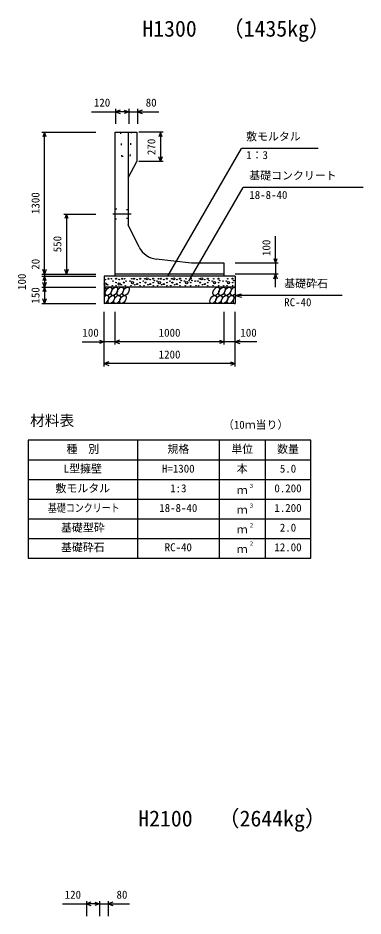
# Model space of a CAD drawing. Units: millimetres, scale not verified. Extents: x -50400 to 50400, y -17820 to 17820.
# Drawn here: x 31460 to 34622, y 994 to 9217 of the extents above; entities that cross this region are included whole.
import ezdxf
from ezdxf.enums import TextEntityAlignment as Align

# ---------------------------------------------------------------- set-up
doc = ezdxf.new("R2010")
doc.units = ezdxf.units.MM
doc.header["$LTSCALE"] = 60
doc.linetypes.add('DOTTED', pattern=[1.75, 0.25, -1.5])
doc.linetypes.add('LONG_DASHED_DOTTED', pattern=[15.25, 12, -1.5, 0.25, -1.5])
for name, color, linetype, lineweight in [('0-0_CENTER', 7, 'LONG_DASHED_DOTTED', 25), ('0-1_DIM', 7, 'Continuous', 25), ('0-3_HATCH', 6, 'Continuous', 25), ('0-4_HYO', 3, 'Continuous', 25), ('0-5_HYO2', 4, 'Continuous', 25), ('0-6_OUTLINE', 1, 'Continuous', 25), ('0-7_OUTLINE2', 4, 'DOTTED', 25), ('0-8_TXT', 7, 'Continuous', 25)]:
    doc.layers.add(name, color=color, linetype=linetype, lineweight=lineweight)
doc.styles.add('ＭＳ ゴシック', font='')
doc.styles.get('ＭＳ ゴシック').set_extended_font_data('MS Gothic')

msp = doc.modelspace()

# ---------------------------------------------------------------- linework, layer by layer
at = {"layer": '0-0_CENTER'}
msp.add_line((32496.78, 7422.07), (32330.75, 7422.07), dxfattribs=at)
at = {"layer": '0-1_DIM'}
for p, q in [((32134.64, 8358.96), (32354.5, 8358.96)), ((32354.5, 8383.96), (32354.5, 8247.07)), ((32474.5, 8358.96), (32354.5, 8358.96)), ((32474.5, 8383.96), (32474.5, 8247.07)), ((32474.5, 8358.96), (32554.5, 8358.96)), ((32554.5, 8383.96), (32554.5, 8247.07)), ((32554.5, 8358.96), (32750.46, 8358.96)), ((31679.5, 8172.07), (32174.5, 8172.07)), ((31704.5, 6872.07), (31704.5, 8172.07)), ((32790.91, 8172.07), (32569, 8172.07)), ((32765.91, 8172.07), (32765.91, 7902.07)), ((32836.65, 6860.74), (33507.92, 8023.42)), ((34210.33, 8023.42), (33507.92, 8023.42)), ((32790.91, 7902.07), (32569, 7902.07)), ((33026.13, 6806.35), (33522.4, 7665.91)), ((34621.94, 7665.91), (33522.4, 7665.91)), ((31879.5, 7422.07), (32174.5, 7422.07)), ((31904.5, 7422.07), (31904.5, 6872.07)), ((33819.5, 6972.07), (33819.5, 7219.76)), ((33844.5, 6972.07), (33449.5, 6972.07)), ((33819.5, 6972.07), (33819.5, 6872.07)), ((31679.5, 6872.07), (32174.5, 6872.07)), ((31679.5, 6852.07), (32174.5, 6852.07)), ((31704.5, 6872.07), (31704.5, 6852.07)), ((31704.5, 6852.07), (31704.5, 6752.07)), ((33844.5, 6872.07), (33449.5, 6872.07)), ((33819.5, 6752.07), (33819.5, 6872.07)), ((31679.5, 6752.07), (32174.5, 6752.07)), ((31704.5, 6752.07), (31704.5, 6602.07)), ((33449.5, 6677.07), (33507.46, 6692.6)), ((34429.82, 6677.07), (33449.5, 6677.07)), ((33449.5, 6677.07), (33507.46, 6661.54)), ((31679.5, 6602.07), (32174.5, 6602.07)), ((32249.5, 6027.07), (32249.5, 6527.07)), ((32349.5, 6227.07), (32349.5, 6527.07)), ((33349.5, 6227.07), (33349.5, 6527.07)), ((33349.5, 6227.07), (33349.5, 6527.07)), ((33449.5, 6027.07), (33449.5, 6527.07)), ((32049.96, 6252.07), (32249.5, 6252.07)), ((32349.5, 6252.07), (32249.5, 6252.07)), ((33349.5, 6252.07), (32349.5, 6252.07)), ((33449.5, 6252.07), (33349.5, 6252.07)), ((33649.04, 6252.07), (33449.5, 6252.07)), ((33449.5, 6052.07), (32249.5, 6052.07)), ((31867.14, 1105.95), (32087, 1105.95)), ((32087, 1130.95), (32087, 994.06)), ((32207, 1105.95), (32087, 1105.95)), ((32207, 1130.95), (32207, 994.06)), ((32207, 1105.95), (32287, 1105.95)), ((32287, 1130.95), (32287, 994.06)), ((32287, 1105.95), (32482.96, 1105.95))]:
    msp.add_line(p, q, dxfattribs=at)
for points in [[(32396.79, 8374.35), (32354.5, 8358.96), (32396.79, 8343.57)], [(32432.21, 8374.35), (32474.5, 8358.96), (32432.21, 8343.57)], [(32596.79, 8374.35), (32554.5, 8358.96), (32596.79, 8343.57)], [(31719.89, 8129.78), (31704.5, 8172.07), (31689.11, 8129.78)], [(32781.3, 8129.78), (32765.91, 8172.07), (32750.52, 8129.78)], [(32781.3, 7944.35), (32765.91, 7902.07), (32750.52, 7944.35)], [(31919.89, 7379.78), (31904.5, 7422.07), (31889.11, 7379.78)], [(33804.11, 7014.35), (33819.5, 6972.07), (33834.89, 7014.35)], [(31719.89, 6914.35), (31704.5, 6872.07), (31689.11, 6914.35)], [(31919.89, 6914.35), (31904.5, 6872.07), (31889.11, 6914.35)], [(31719.89, 6809.78), (31704.5, 6852.07), (31689.11, 6809.78)], [(33804.11, 6829.78), (33819.5, 6872.07), (33834.89, 6829.78)], [(31719.89, 6794.35), (31704.5, 6752.07), (31689.11, 6794.35)], [(31719.89, 6709.78), (31704.5, 6752.07), (31689.11, 6709.78)], [(31719.89, 6644.35), (31704.5, 6602.07), (31689.11, 6644.35)], [(32207.21, 6267.46), (32249.5, 6252.07), (32207.21, 6236.68)], [(32391.79, 6267.46), (32349.5, 6252.07), (32391.79, 6236.68)], [(33307.21, 6267.46), (33349.5, 6252.07), (33307.21, 6236.68)], [(33491.79, 6267.46), (33449.5, 6252.07), (33491.79, 6236.68)], [(32291.79, 6067.46), (32249.5, 6052.07), (32291.79, 6036.68)], [(33407.21, 6067.46), (33449.5, 6052.07), (33407.21, 6036.68)], [(32129.29, 1121.35), (32087, 1105.95), (32129.29, 1090.56)], [(32164.71, 1121.35), (32207, 1105.95), (32164.71, 1090.56)], [(32329.29, 1121.35), (32287, 1105.95), (32329.29, 1090.56)]]:
    msp.add_lwpolyline(points, dxfattribs=at)
at = {"layer": '0-3_HATCH'}
for centre, radius in [((32289.44, 6829.24), 5), ((32316.57, 6829.24), 2.5), ((32359.47, 6830.12), 5), ((32415.54, 6829.24), 5), ((32436.57, 6829.24), 2.5), ((32502.43, 6829.24), 2.5), ((32523.46, 6829.24), 5), ((32579.53, 6830.12), 5), ((32622.43, 6829.24), 2.5), ((32643.46, 6829.24), 10), ((32699.53, 6830.12), 5), ((32747.65, 6829.24), 2.5), ((32768.68, 6829.24), 5), ((32824.76, 6830.12), 5), ((32867.65, 6829.24), 2.5), ((32888.68, 6829.24), 10), ((32944.76, 6830.12), 5), ((32999.58, 6829.24), 2.5), ((33043.2, 6830.12), 5), ((33122.35, 6829.24), 2.5), ((33143.38, 6829.24), 10), ((33199.45, 6830.12), 5), ((33254.27, 6829.24), 2.5), ((33297.89, 6830.12), 5), ((33382.7, 6829.24), 2.5), ((33426.32, 6830.12), 5), ((32261.4, 6781.1), 10), ((32261.4, 6822.24), 2.5), ((32282.43, 6774.09), 2.5), ((32323.58, 6766.21), 2.5), ((32330.59, 6808.23), 2.5), ((32359.47, 6794.23), 2.5), ((32359.47, 6766.21), 2.5), ((32387.51, 6781.1), 10), ((32387.51, 6822.24), 2.5), ((32408.53, 6774.09), 2.5), ((32429.56, 6794.23), 5), ((32443.58, 6766.21), 2.5), ((32450.59, 6808.23), 2.5), ((32488.41, 6808.23), 2.5), ((32495.42, 6766.21), 2.5), ((32509.44, 6794.23), 10), ((32530.47, 6774.09), 2.5), ((32551.49, 6781.1), 5), ((32551.49, 6822.24), 2.5), ((32579.53, 6794.23), 2.5), ((32579.53, 6766.21), 2.5), ((32608.41, 6808.23), 2.5), ((32615.42, 6766.21), 2.5), ((32629.44, 6794.23), 5), ((32650.47, 6774.09), 2.5), ((32671.49, 6781.1), 5), ((32671.49, 6822.24), 2.5), ((32699.53, 6794.23), 2.5), ((32699.53, 6766.21), 2.5), ((32710.87, 6812.55), 2.5), ((32733.63, 6808.23), 2.5), ((32740.64, 6766.21), 2.5), ((32754.66, 6794.23), 10), ((32775.69, 6774.09), 2.5), ((32796.72, 6781.1), 5), ((32796.72, 6822.24), 2.5), ((32824.76, 6794.23), 2.5), ((32824.76, 6766.21), 2.5), ((32853.63, 6808.23), 2.5), ((32860.64, 6766.21), 2.5), ((32874.66, 6794.23), 5), ((32895.69, 6774.09), 2.5), ((32916.72, 6781.1), 5), ((32916.72, 6822.24), 2.5), ((32944.76, 6794.23), 2.5), ((32944.76, 6766.21), 2.5), ((32956.1, 6812.55), 2.5), ((32985.56, 6808.23), 2.5), ((32992.57, 6766.21), 2.5), ((33006.59, 6794.23), 10), ((33043.2, 6794.23), 2.5), ((33043.2, 6766.21), 2.5), ((33054.54, 6812.55), 2.5), ((33084, 6808.23), 2.5), ((33091.01, 6766.21), 2.5), ((33108.33, 6808.23), 2.5), ((33115.34, 6766.21), 2.5), ((33129.36, 6794.23), 5), ((33150.39, 6774.09), 2.5), ((33171.41, 6781.1), 5), ((33171.41, 6822.24), 2.5), ((33199.45, 6794.23), 2.5), ((33199.45, 6766.21), 2.5), ((33210.79, 6812.55), 2.5), ((33240.25, 6808.23), 2.5), ((33247.26, 6766.21), 2.5), ((33261.28, 6794.23), 10), ((33297.89, 6794.23), 2.5), ((33297.89, 6766.21), 2.5), ((33309.23, 6812.55), 2.5), ((33338.69, 6808.23), 2.5), ((33345.7, 6766.21), 2.5), ((33368.68, 6808.23), 2.5), ((33375.69, 6766.21), 2.5), ((33389.71, 6794.23), 10), ((33426.32, 6794.23), 2.5), ((33426.32, 6766.21), 2.5), ((33437.66, 6812.55), 2.5)]:
    msp.add_circle(centre, radius, dxfattribs=at)
for centre, start_param, end_param in [((32237.14, 6714.54), 4.385593, 6.6745444), ((33435.64, 6714.54), 0.3357715, 4.4411806), ((32262.46, 6639.55), 3.5111464, 7.548991), ((33460.96, 6639.55), 1.2110787, 3.5658734)]:
    msp.add_ellipse(centre, major_axis=(21.81, 35.31), ratio=0.5792, start_param=start_param, end_param=end_param, dxfattribs=at)
for centre in [(32290.34, 6714.54), (32343.55, 6714.54), (32396.76, 6714.54), (32449.97, 6714.54), (33276.01, 6714.54), (33329.22, 6714.54), (33382.43, 6714.54), (32315.66, 6639.55), (32368.87, 6639.55), (32422.08, 6639.55), (33248.13, 6639.55), (33301.34, 6639.55), (33354.54, 6639.55), (33407.75, 6639.55)]:
    msp.add_ellipse(centre, major_axis=(21.81, 35.31), ratio=0.5792, dxfattribs=at)
at = {"layer": '0-4_HYO'}
for p, q in [((32554.5, 5352.07), (32554.5, 4272.07)), ((33304.5, 5352.07), (33304.5, 4272.07)), ((33724.5, 5352.07), (33724.5, 4272.07)), ((31554.5, 5172.07), (34144.5, 5172.07))]:
    msp.add_line(p, q, dxfattribs=at)
msp.add_lwpolyline([(31554.5, 4272.07), (34144.5, 4272.07), (34144.5, 5352.07), (31554.5, 5352.07)], close=True, dxfattribs=at)
at = {"layer": '0-5_HYO2'}
for p, q in [((31554.5, 4992.07), (34144.5, 4992.07)), ((31554.5, 4812.07), (34144.5, 4812.07)), ((31554.5, 4632.07), (34144.5, 4632.07)), ((31554.5, 4452.07), (34144.5, 4452.07))]:
    msp.add_line(p, q, dxfattribs=at)
at = {"layer": '0-6_OUTLINE'}
for p, q in [((32349.5, 8172.07), (32549.5, 8172.07)), ((32349.5, 6852.07), (32349.5, 8172.07)), ((32469.5, 8172.07), (32469.5, 7322.07)), ((32549.5, 8172.07), (32549.5, 7902.07)), ((32469.5, 7752.07), (32549.5, 7902.07)), ((32571.14, 7118.79), (32469.5, 7322.07)), ((33049.5, 6972.07), (32726.92, 7009.58)), ((33449.5, 6852.07), (32249.5, 6852.07)), ((32249.5, 6852.07), (32249.5, 6602.07)), ((33349.5, 6872.07), (32349.5, 6872.07)), ((33449.5, 6852.07), (33449.5, 6602.07)), ((33449.5, 6752.07), (32249.5, 6752.07)), ((33449.5, 6602.07), (32249.5, 6602.07))]:
    msp.add_line(p, q, dxfattribs=at)
msp.add_lwpolyline([(33349.5, 6852.07), (33349.5, 6972.07), (33049.5, 6972.07)], dxfattribs=at)
msp.add_arc((32750.02, 7208.24), 200, 206.56505, 263.36749, dxfattribs=at)
at = {"layer": '0-7_OUTLINE2'}
for p, q in [((32399.5, 8172.07), (32409.5, 7952.07)), ((32469.5, 7459.57), (32349.5, 7467.07)), ((32349.5, 7377.07), (32469.5, 7384.57))]:
    msp.add_line(p, q, dxfattribs=at)
msp.add_lwpolyline([(32409.5, 7952.07), (32489.5, 7952.07), (32499.5, 8172.07)], dxfattribs=at)

# ---------------------------------------------------------------- texts
at = {"layer": '0-1_DIM', "style": 'ＭＳ ゴシック'}
for s, p in [('120', (32155.86, 8383.96)), ('80', (32630.76, 8383.96)), ('敷モルタル', (33550.77, 8073.42)), ('1：3', (33550.77, 7903.3)), ('基礎コンクリート', (33579.65, 7715.91)), ('18-8-40', (33579.65, 7538.28)), ('基礎砕石', (33899.75, 6727.07)), ('RC-40', (33899.75, 6555.69)), ('100', (32050.86, 6277.07)), ('1000', (32749.5, 6277.07)), ('100', (33498.14, 6277.07)), ('1200', (32749.5, 6077.07)), ('120', (31888.36, 1130.95)), ('80', (32363.26, 1130.95))]:
    msp.add_text(s, height=73.31, dxfattribs=at).set_placement(p, align=Align.BOTTOM_LEFT)
for s, p in [('270', (32740.91, 7962.07)), ('1300', (31679.5, 7422.07)), ('550', (31879.5, 7072.07)), ('100', (33794.5, 7037.71)), ('20', (31679.5, 6912.13)), ('100', (31554.5, 6727.07)), ('150', (31679.5, 6602.07))]:
    msp.add_text(s, height=73.31, rotation=90, dxfattribs=at).set_placement(p, align=Align.BOTTOM_LEFT)
at = {"layer": '0-8_TXT', "style": 'ＭＳ ゴシック'}
for s, height, p in [('（1435kg）', 146.6, (33328.12, 9002.32)), ('H1300', 146.6, (32599.5, 9002.32)), ('材料表', 98.97, (31571.17, 5452.07)), ('（10ｍ当り）', 73.31, (33337.83, 5433.73)), ('種\u3000別', 73.31, (31904.5, 5212.07)), ('規格', 73.31, (32829.5, 5212.07)), ('単位', 73.31, (33414.5, 5212.07)), ('数量', 73.31, (33834.5, 5212.07)), ('L型擁壁', 73.31, (31879.5, 5032.07)), ('H=1300', 73.31, (32779.5, 5032.07)), ('本', 73.31, (33464.5, 5032.07)), ('5.0', 73.31, (33859.5, 5032.07)), ('敷モルタル', 73.31, (31804.5, 4852.07)), ('1:3', 73.31, (32854.5, 4852.07)), ('３', 36.66, (33573.74, 4902.68)), ('0.200', 73.31, (33809.5, 4852.07)), ('ｍ', 73.31, (33464.5, 4835.4)), ('３', 36.66, (33573.74, 4722.68)), ('18-8-40', 73.31, (32754.5, 4672.07)), ('ｍ', 73.31, (33464.5, 4655.4)), ('1.200', 73.31, (33809.5, 4672.07)), ('基礎型砕', 73.31, (31854.5, 4492.07)), ('ｍ', 73.31, (33464.5, 4475.4)), ('２', 36.66, (33573.74, 4542.68)), ('2.0', 73.31, (33859.5, 4492.07)), ('基礎砕石', 73.31, (31854.5, 4312.07)), ('RC-40', 73.31, (32804.5, 4312.07)), ('ｍ', 73.31, (33464.5, 4295.4)), ('２', 36.66, (33573.74, 4376.01)), ('12.00', 73.31, (33809.5, 4312.07)), ('（2644kg）', 146.6, (33290.62, 1770)), ('H2100', 146.6, (32562, 1770))]:
    msp.add_text(s, height=height, dxfattribs=at).set_placement(p, align=Align.BOTTOM_LEFT)
at = {"layer": '0-8_TXT', "style": 'ＭＳ ゴシック', "width": 0.8}
msp.add_text('基礎コンクリート', height=73.31, dxfattribs=at).set_placement((31734.5, 4672.07), align=Align.BOTTOM_LEFT)

doc.saveas('drawing.dxf')
